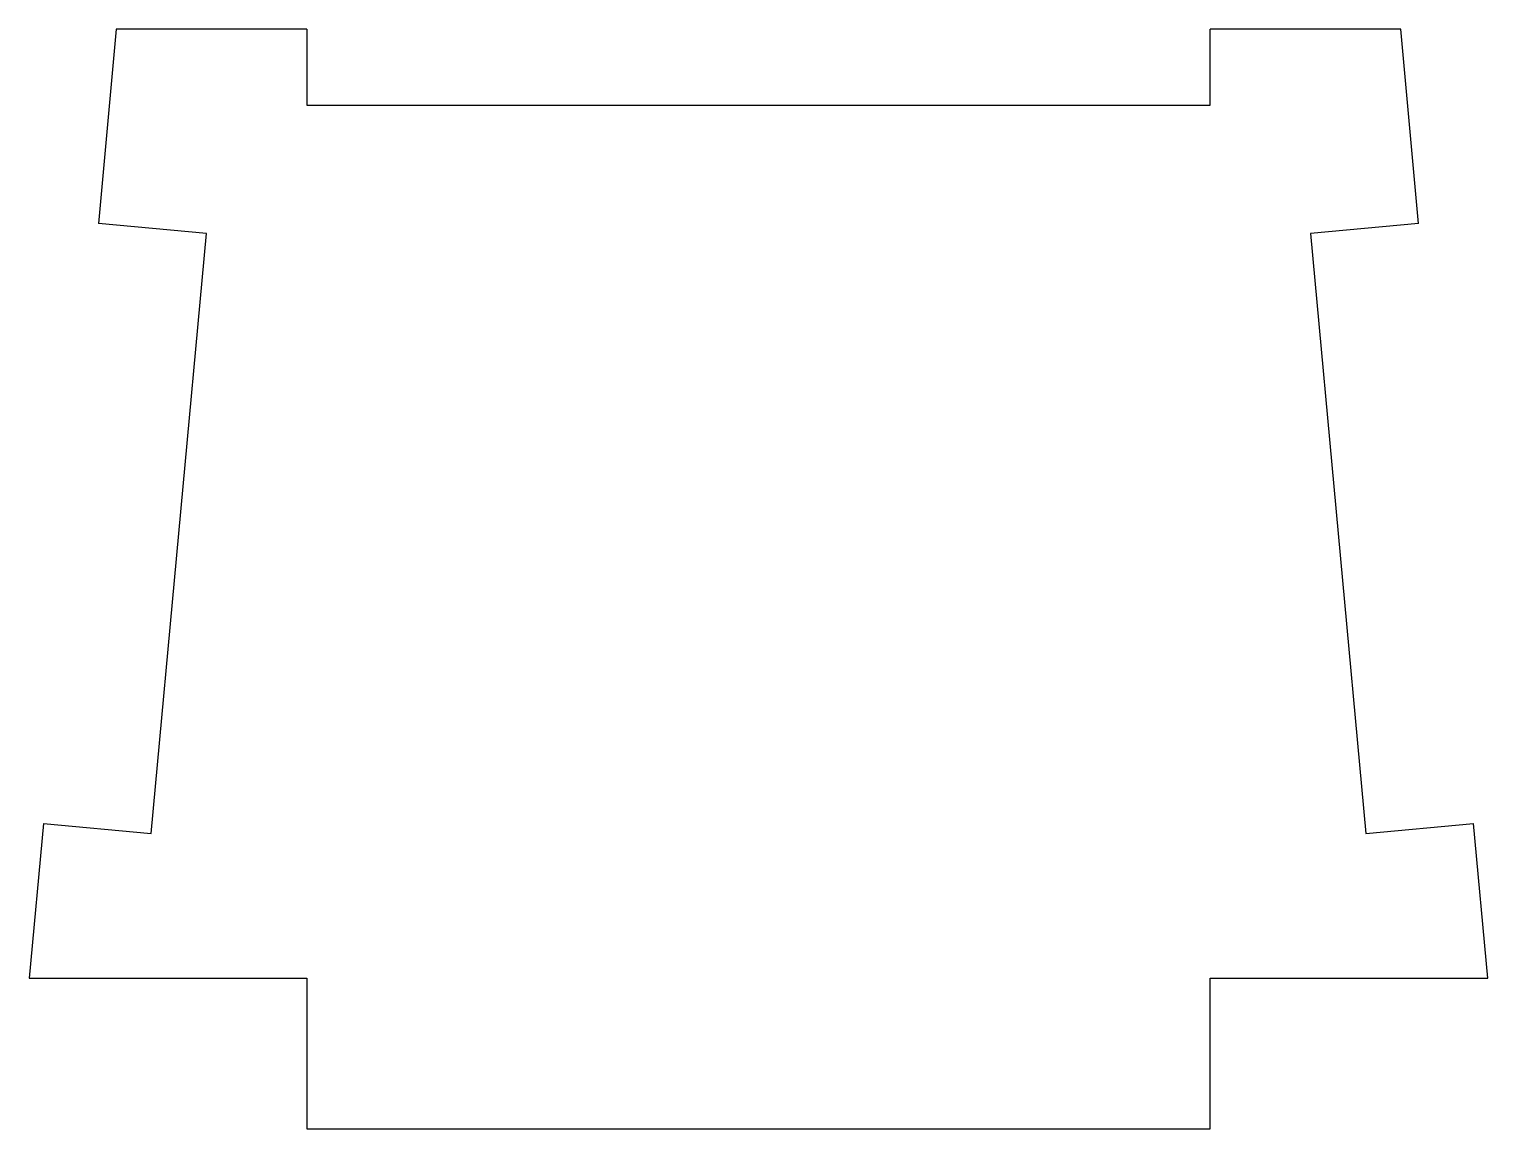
# Model space of a CAD drawing. Header units: inches. Extents: x -1.21 to 1.21, y -1.09 to 0.74.
import ezdxf

# ---------------------------------------------------------------- set-up
doc = ezdxf.new("R2010")
doc.units = ezdxf.units.IN
doc.header["$MEASUREMENT"] = 0

msp = doc.modelspace()

# ---------------------------------------------------------------- linework, layer by layer
at = {"color": 7, "linetype": 'Continuous', "lineweight": 25}
for p, q in [((-1.0665, 0.7377), (-1.0961, 0.4151)), ((-0.75, 0.7377), (-1.0665, 0.7377)), ((-0.75, 0.7377), (-0.75, 0.6117)), ((0.75, 0.6117), (0.75, 0.7377)), ((1.0665, 0.7377), (0.75, 0.7377)), ((1.0961, 0.4151), (1.0665, 0.7377)), ((-0.75, 0.6117), (0.75, 0.6117)), ((-0.9168, 0.3986), (-1.0961, 0.4151)), ((1.0961, 0.4151), (0.9168, 0.3986)), ((-1.0082, -0.5972), (-0.9168, 0.3986)), ((0.9168, 0.3986), (1.0082, -0.5972)), ((-1.1874, -0.5807), (-1.211, -0.8377)), ((-1.1874, -0.5807), (-1.0082, -0.5972)), ((1.0082, -0.5972), (1.1874, -0.5807)), ((1.211, -0.8377), (1.1874, -0.5807)), ((-1.211, -0.8377), (-0.75, -0.8377)), ((-0.75, -0.8377), (-0.75, -1.0877)), ((0.75, -1.0877), (0.75, -0.8377)), ((0.75, -0.8377), (1.211, -0.8377)), ((-0.75, -1.0877), (0.75, -1.0877))]:
    msp.add_line(p, q, dxfattribs=at)

doc.saveas('drawing.dxf')
